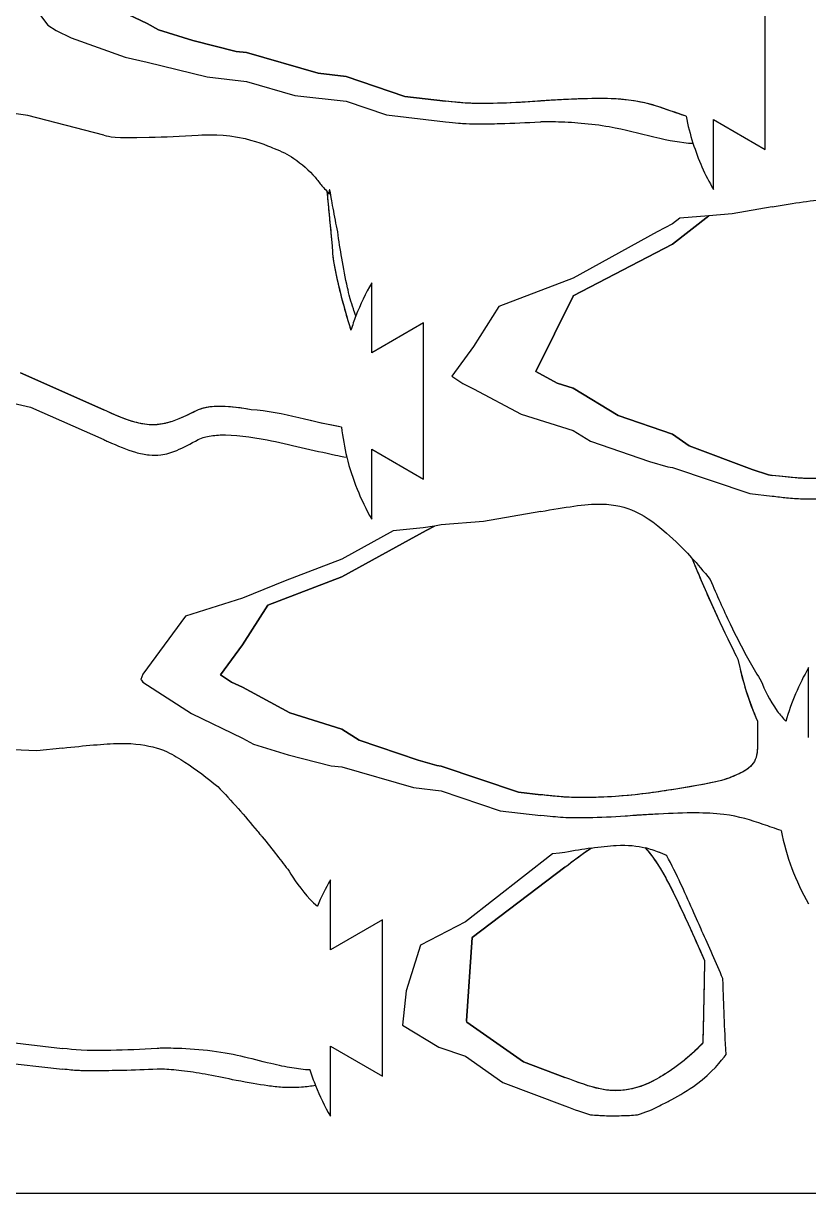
# Model space of a CAD drawing. Header units: millimetres. Extents: x 0 to 300, y -300 to 0.
# Drawn here: x 151.9 to 235, y -300 to -176.2 of the extents above; entities that cross this region are included whole.
import ezdxf

# ---------------------------------------------------------------- set-up
doc = ezdxf.new("R2010")
doc.units = ezdxf.units.MM
doc.layers.get('0').update_dxf_attribs({"linetype": 'CONTINUOUS'})

msp = doc.modelspace()

# ---------------------------------------------------------------- linework, layer by layer
for p, q in [((151.35, -172.15), (154.51, -176.34)), ((230.46, -189.51), (230.46, -172.96)), ((159.66, -173.6), (165.04, -176.19)), ((165.04, -176.19), (159.66, -173.6)), ((154.51, -176.34), (155.42, -176.93)), ((155.42, -176.93), (157, -177.69)), ((165.04, -176.19), (166.23, -176.83)), ((166.23, -176.83), (165.04, -176.19)), ((166.23, -176.83), (169.88, -177.98)), ((169.88, -177.98), (166.23, -176.83)), ((157, -177.69), (162.72, -179.73)), ((169.88, -177.98), (174.45, -179.12)), ((174.45, -179.12), (169.88, -177.98)), ((174.45, -179.12), (175.56, -179.25)), ((175.56, -179.25), (174.45, -179.12)), ((175.56, -179.25), (183.15, -181.44)), ((183.15, -181.44), (175.56, -179.25)), ((162.72, -179.73), (165.04, -180.25)), ((165.04, -180.25), (171.38, -181.83)), ((171.38, -181.83), (175.56, -182.3)), ((183.15, -181.44), (186.09, -181.78)), ((186.09, -181.78), (183.15, -181.44)), ((186.09, -181.78), (192.32, -183.89)), ((192.32, -183.89), (186.09, -181.78)), ((175.56, -182.3), (180.68, -183.78)), ((180.68, -183.78), (186.09, -184.41)), ((186.09, -184.41), (190.36, -185.85)), ((192.32, -183.89), (196.62, -184.38)), ((196.62, -184.38), (192.32, -183.89)), ((152.4, -185.92), (149.92, -185.56)), ((160.45, -187.99), (152.4, -185.92)), ((190.36, -185.85), (196.62, -186.57)), ((224.97, -193.74), (224.97, -186.34)), ((224.97, -186.34), (230.46, -189.51)), ((231.17, -195.58), (226.95, -196.31)), ((224.48, -196.52), (220.64, -199.52)), ((220.64, -199.52), (224.48, -196.52)), ((221.4, -196.78), (220.64, -197.38)), ((224.48, -196.52), (221.4, -196.78)), ((226.95, -196.31), (224.48, -196.52)), ((220.64, -197.38), (219.03, -198.22)), ((219.03, -198.22), (210.11, -203.13)), ((220.64, -199.52), (210.13, -205)), ((210.13, -205), (220.64, -199.52)), ((188.8, -211.02), (188.8, -203.62)), ((210.11, -203.13), (202.27, -206.12)), ((210.11, -205.04), (206.17, -213)), ((206.17, -213), (210.11, -205.04)), ((210.13, -205), (210.11, -205.04)), ((210.11, -205.04), (210.13, -205)), ((202.27, -206.12), (199.59, -210.34)), ((194.3, -207.85), (188.8, -211.02)), ((194.3, -224.4), (194.3, -207.85)), ((199.59, -210.34), (197.27, -213.5)), ((206.17, -213), (208.44, -214.22)), ((208.44, -214.22), (206.17, -213)), ((151.62, -213.14), (160.45, -217.07)), ((160.45, -217.07), (151.62, -213.14)), ((197.27, -213.5), (198.45, -214.27)), ((208.44, -214.22), (210.11, -214.75)), ((210.11, -214.75), (208.44, -214.22)), ((198.45, -214.27), (199.59, -214.82)), ((199.59, -214.82), (204.61, -217.52)), ((210.11, -214.75), (214.89, -217.66)), ((214.89, -217.66), (210.11, -214.75)), ((149.92, -216.13), (152.7, -216.76)), ((152.7, -216.76), (160.45, -220.21)), ((204.61, -217.52), (210.11, -219.26)), ((214.89, -217.66), (220.64, -219.63)), ((220.64, -219.63), (214.89, -217.66)), ((210.11, -219.26), (211.97, -220.39)), ((211.97, -220.39), (218.19, -222.52)), ((220.64, -219.63), (222.41, -220.88)), ((222.41, -220.88), (220.64, -219.63)), ((188.8, -228.62), (188.8, -221.22)), ((188.8, -221.22), (194.3, -224.4)), ((222.41, -220.88), (229.08, -223.37)), ((229.08, -223.37), (222.41, -220.88)), ((218.19, -222.52), (220.16, -223.09)), ((220.16, -223.09), (220.64, -223.15)), ((220.64, -223.15), (228.82, -225.92)), ((229.08, -223.37), (230.78, -223.95)), ((230.78, -223.95), (229.08, -223.37)), ((230.78, -223.95), (231.17, -223.99)), ((231.17, -223.99), (230.78, -223.95)), ((228.82, -225.92), (231.17, -226.18)), ((206.69, -227.82), (200.65, -228.86)), ((200.65, -228.86), (196.17, -229.24)), ((194.55, -229.82), (185.64, -234.74)), ((185.64, -234.74), (194.55, -229.82)), ((191.07, -229.87), (185.64, -232.86)), ((194.24, -229.55), (191.07, -229.87)), ((195.45, -229.36), (194.24, -229.55)), ((195.45, -229.36), (194.55, -229.82)), ((194.55, -229.82), (195.45, -229.36)), ((196.17, -229.24), (195.45, -229.36)), ((185.64, -232.86), (179.64, -235.14)), ((179.64, -235.14), (175.11, -236.98)), ((185.64, -234.74), (177.79, -237.72)), ((177.79, -237.72), (185.64, -234.74)), ((175.11, -236.98), (169.1, -238.89)), ((177.79, -237.72), (175.11, -241.94)), ((175.11, -241.94), (177.79, -237.72)), ((169.1, -238.89), (164.59, -245.04)), ((175.11, -241.94), (172.79, -245.11)), ((172.79, -245.11), (175.11, -241.94)), ((164.59, -245.04), (164.37, -245.58)), ((172.79, -245.11), (173.97, -245.87)), ((173.97, -245.87), (172.79, -245.11)), ((235.04, -251.74), (235.04, -244.34)), ((164.37, -245.58), (164.44, -245.67)), ((164.44, -245.67), (164.59, -245.86)), ((164.59, -245.86), (169.73, -249.2)), ((173.97, -245.87), (175.11, -246.42)), ((175.11, -246.42), (173.97, -245.87)), ((175.11, -246.42), (180.13, -249.12)), ((180.13, -249.12), (175.11, -246.42)), ((169.73, -249.2), (175.11, -251.79)), ((180.13, -249.12), (185.64, -250.86)), ((185.64, -250.86), (180.13, -249.12)), ((185.64, -250.86), (187.49, -252)), ((187.49, -252), (185.64, -250.86)), ((175.11, -251.79), (176.3, -252.43)), ((176.3, -252.43), (179.95, -253.58)), ((187.49, -252), (193.71, -254.13)), ((193.71, -254.13), (187.49, -252)), ((153.37, -253.14), (148.18, -252.92)), ((156.08, -252.85), (153.37, -253.14)), ((179.95, -253.58), (184.52, -254.72)), ((184.52, -254.72), (185.64, -254.85)), ((185.64, -254.85), (193.22, -257.04)), ((193.71, -254.13), (195.69, -254.7)), ((195.69, -254.7), (193.71, -254.13)), ((195.69, -254.7), (196.17, -254.75)), ((196.17, -254.75), (195.69, -254.7)), ((196.17, -254.75), (204.35, -257.52)), ((204.35, -257.52), (196.17, -254.75)), ((193.22, -257.04), (196.17, -257.38)), ((196.17, -257.38), (202.39, -259.49)), ((204.35, -257.52), (206.69, -257.79)), ((206.69, -257.79), (204.35, -257.52)), ((202.39, -259.49), (206.69, -259.98)), ((207.92, -264.05), (198.72, -271.23)), ((208.67, -263.99), (207.92, -264.05)), ((209.25, -263.89), (208.67, -263.99)), ((209.25, -265.45), (199.44, -272.9)), ((199.44, -272.9), (209.25, -265.45)), ((184.43, -274.21), (184.43, -266.81)), ((189.93, -271.03), (184.43, -274.21)), ((189.93, -287.58), (189.93, -271.03)), ((198.72, -271.23), (193.96, -273.71)), ((199.44, -272.9), (198.85, -281.72)), ((198.85, -281.72), (199.44, -272.9)), ((193.96, -273.71), (192.46, -278.56)), ((192.46, -278.56), (192.06, -282.16)), ((192.06, -282.16), (195.89, -284.5)), ((198.85, -281.72), (198.88, -281.85)), ((198.88, -281.85), (198.85, -281.72)), ((198.88, -281.85), (204.86, -286.07)), ((204.86, -286.07), (198.88, -281.85)), ((149.83, -283.92), (156.08, -284.64)), ((184.43, -291.81), (184.43, -284.41)), ((184.43, -284.41), (189.93, -287.58)), ((195.89, -284.5), (198.72, -285.47)), ((147.87, -285.89), (156.08, -286.83)), ((198.72, -285.47), (202.68, -288.26)), ((204.86, -286.07), (209.25, -287.71)), ((209.25, -287.71), (204.86, -286.07)), ((202.68, -288.26), (209.25, -290.72))]:
    msp.add_line(p, q)
msp.add_lwpolyline([(0, 0), (300, 0), (300, -300), (0, -300)], close=True)
for centre, start, end in [((246.62, -181.24), 190.9322, 197.7186), ((246.62, -181.24), 190.9322, 197.7186), ((246.62, -181.24), 197.7186, 210), ((210.45, -216.12), 150, 158.8755), ((210.45, -216.12), 158.8755, 162.5593), ((210.45, -216.12), 158.8755, 162.5593), ((210.45, -216.12), 186.341, 193.781), ((210.45, -216.12), 186.341, 193.781), ((210.45, -216.12), 193.781, 210), ((256.69, -256.84), 150, 164.1773), ((256.69, -256.84), 190.9322, 210), ((206.08, -279.31), 150, 157.1007), ((206.08, -279.31), 197.7186, 201.7342), ((206.08, -279.31), 201.7342, 210)]:
    msp.add_arc(centre, 25, start, end)
for points, knots in [([(206.62, -184.38), (206.26, -184.41), (205.9, -184.44), (204.25, -184.55), (202.88, -184.61), (201.17, -184.64), (200.66, -184.64), (199.78, -184.64), (199.38, -184.63), (198.24, -184.56), (197.61, -184.49), (196.62, -184.38)], [-1.319525, -1.319525, -1.319525, -1.319525, -1.177006, -1.177006, -0.662919, -0.662919, -0.461863, -0.461863, -0.299113, -0.299113, 0, 0, 0, 0]), ([(206.62, -184.38), (204.93, -184.52), (203.17, -184.6), (199.21, -184.68), (198.26, -184.57), (196.62, -184.38)], [0, 0, 0, 0, 0.507182, 0.507182, 1.30388, 1.30388, 1.30388, 1.30388]), ([(222.07, -185.98), (219.83, -185.27), (218.27, -184.45), (213.87, -184.09), (212.49, -184.1), (209.81, -184.19), (207.77, -184.28), (206.62, -184.38)], [0, 0, 0, 0, 0.704326, 0.704326, 0.996144, 0.996144, 1.219104, 1.219104, 1.219104, 1.219104]), ([(222.07, -185.98), (221.42, -185.78), (220.78, -185.55), (218.87, -184.88), (217.65, -184.49), (215, -184.16), (214, -184.12), (211.82, -184.11), (210.51, -184.16), (208.59, -184.26), (207.89, -184.3), (207.32, -184.33), (207.22, -184.34), (206.82, -184.36), (206.73, -184.37), (206.62, -184.38)], [-0.6930341, -0.6930341, -0.6930341, -0.6930341, -0.593084, -0.593084, -0.3809037, -0.3809037, -0.2572856, -0.2572856, -0.1023095, -0.1023095, -0.0461081, -0.0461081, -0.0344819, -0.0344819, 0, 0, 0, 0]), ([(196.62, -186.57), (197.17, -186.63), (197.58, -186.68), (198.26, -186.74), (198.53, -186.76), (199.24, -186.78), (199.71, -186.79), (200.83, -186.79), (201.63, -186.78), (203.75, -186.73), (205.18, -186.67), (206.62, -186.57)], [-0.9911679, -0.9911679, -0.9911679, -0.9911679, -0.8728452, -0.8728452, -0.7876009, -0.7876009, -0.6583219, -0.6583219, -0.4332038, -0.4332038, 0, 0, 0, 0]), ([(206.62, -186.57), (206.78, -186.56), (207.16, -186.53), (209.11, -186.58), (210.07, -186.63), (211.97, -186.79), (212.94, -186.91), (215.64, -187.39), (217.09, -187.79), (218.67, -188.18)], [-1.362723, -1.362723, -1.362723, -1.362723, -1.032436, -1.032436, -0.775061, -0.775061, -0.48832, -0.48832, 0, 0, 0, 0]), ([(160.45, -187.99), (161.11, -188.16), (161.4, -188.29), (166.99, -188.18), (168.57, -188.11), (170.45, -187.99)], [-1.794423, -1.794423, -1.794423, -1.794423, -0.564508, -0.564508, 0, 0, 0, 0]), ([(170.45, -187.99), (171.3, -187.94), (173.14, -187.82), (176.94, -188.72), (178.13, -189.25), (178.49, -189.41)], [-0.292316, -0.292316, -0.292316, -0.292316, -0.1167225, -0.1167225, 0, 0, 0, 0]), ([(178.49, -189.41), (179.23, -189.67), (179.91, -190.02), (181.39, -191.02), (182.19, -191.73), (182.8, -192.44)], [-0.4964859, -0.4964859, -0.4964859, -0.4964859, -0.2811973, -0.2811973, 0, 0, 0, 0]), ([(182.8, -192.44), (183.06, -192.74), (183.3, -193.08), (183.77, -193.64), (183.89, -193.72), (184.05, -193.91)], [-0.2211704, -0.2211704, -0.2211704, -0.2211704, -0.1207289, -0.1207289, -0.022808, -0.022808, -0.022808, -0.022808]), ([(184.05, -193.91), (184.09, -194.27), (184.12, -194.6), (184.2, -195.43), (184.23, -195.75), (184.34, -196.91), (184.41, -197.62), (184.54, -198.81), (184.58, -199.27), (184.63, -199.7)], [-0.5692714, -0.5692714, -0.5692714, -0.5692714, -0.46706, -0.46706, -0.355256, -0.355256, -0.1310743, -0.1310743, 0, 0, 0, 0]), ([(184.05, -193.91), (184.14, -194.81), (184.23, -195.76), (184.43, -197.82), (184.53, -198.79), (184.63, -199.7)], [0.0051752, 0.0051752, 0.0051752, 0.0051752, 0.2760138, 0.2760138, 0.5262379, 0.5262379, 0.5262379, 0.5262379]), ([(184.38, -193.78), (184.38, -193.78), (184.37, -193.78), (184.36, -193.78), (184.35, -193.78), (184.34, -193.78), (184.34, -193.78), (184.33, -193.78), (184.32, -193.79), (184.32, -193.8), (184.31, -193.81), (184.29, -193.86), (184.29, -193.95), (184.29, -194.07), (184.29, -194.11), (184.29, -194.17), (184.29, -194.18), (184.29, -194.2), (184.29, -194.21), (184.29, -194.22), (184.28, -194.22), (184.28, -194.22), (184.28, -194.22), (184.28, -194.22), (184.28, -194.22), (184.28, -194.22), (184.28, -194.22), (184.27, -194.22), (184.27, -194.22), (184.27, -194.22), (184.26, -194.22), (184.25, -194.2), (184.24, -194.19), (184.22, -194.15), (184.2, -194.11), (184.18, -194.07)], [-0.1129833, -0.1129833, -0.1129833, -0.1129833, -0.1083059, -0.1083059, -0.1045969, -0.1045969, -0.1014327, -0.1014327, -0.097582, -0.097582, -0.0915817, -0.0915817, -0.0619186, -0.0619186, -0.0441596, -0.0441596, -0.036426, -0.036426, -0.0312925, -0.0312925, -0.0289782, -0.0289782, -0.0277138, -0.0277138, -0.0267528, -0.0267528, -0.0257195, -0.0257195, -0.0241855, -0.0241855, -0.0197763, -0.0197763, -0.0125762, -0.0125762, 0, 0, 0, 0]), ([(185.2, -198.22), (185.04, -197.39), (184.88, -196.56), (184.53, -194.79), (184.52, -194.74), (184.38, -193.78)], [-0.5424113, -0.5424113, -0.5424113, -0.5424113, -0.2890112, -0.2890112, 0, 0, 0, 0]), ([(231.17, -195.58), (233.55, -195.17), (235.54, -194.83), (238.94, -194.79), (240, -195.1), (241.17, -195.58)], [-0.7529251, -0.7529251, -0.7529251, -0.7529251, -0.3794926, -0.3794926, 0, 0, 0, 0]), ([(186.25, -204.14), (186.01, -203.11), (185.81, -202.05), (185.48, -200.09), (185.33, -199.14), (185.2, -198.22)], [-0.5866673, -0.5866673, -0.5866673, -0.5866673, -0.2786918, -0.2786918, 0, 0, 0, 0]), ([(184.63, -199.7), (184.63, -200.32), (184.64, -200.65), (184.99, -202.65), (185.23, -203.69), (185.77, -205.84), (186.17, -207.28), (186.6, -208.63)], [-1.1921511, -1.1921511, -1.1921511, -1.1921511, -0.8631328, -0.8631328, -0.5751069, -0.5751069, -0.1933564, -0.1933564, -0.1933564, -0.1933564]), ([(184.63, -199.7), (184.63, -200.19), (184.64, -201.08), (185.55, -205.1), (186.08, -207.02), (186.6, -208.63)], [0, 0, 0, 0, 0.1474624, 0.1474624, 0.250857, 0.250857, 0.250857, 0.250857]), ([(187.13, -207.11), (187.04, -206.86), (186.94, -206.61), (186.74, -206.02), (186.63, -205.66), (186.38, -204.77), (186.31, -204.41), (186.25, -204.14)], [-0.1790041, -0.1790041, -0.1790041, -0.1790041, -0.1394405, -0.1394405, -0.0841209, -0.0841209, 0, 0, 0, 0]), ([(176.06, -217.05), (174.66, -216.8), (173, -216.59), (171.09, -216.83), (170.73, -216.95), (170.45, -217.07)], [-0.3058998, -0.3058998, -0.3058998, -0.3058998, -0.0929169, -0.0929169, 0, 0, 0, 0]), ([(176.06, -217.05), (175.04, -216.87), (173.9, -216.71), (172.37, -216.69), (171.86, -216.72), (170.88, -216.89), (170.71, -216.96), (170.45, -217.07)], [0, 0, 0, 0, 0.3113172, 0.3113172, 0.4565154, 0.4565154, 0.6085295, 0.6085295, 0.6085295, 0.6085295]), ([(170.45, -217.07), (169.68, -217.42), (169.02, -217.75), (167.91, -218.21), (167.44, -218.38), (166.37, -218.63), (165.82, -218.67), (164.65, -218.59), (164.07, -218.46), (162.53, -218), (161.52, -217.55), (160.45, -217.07)], [-1.16878, -1.16878, -1.16878, -1.16878, -0.929421, -0.929421, -0.755532, -0.755532, -0.556416, -0.556416, -0.352722, -0.352722, 0, 0, 0, 0]), ([(170.45, -217.07), (168.8, -217.82), (167.59, -218.51), (165.39, -218.68), (164.66, -218.6), (162.78, -218.11), (161.66, -217.61), (160.45, -217.07)], [0, 0, 0, 0, 0.542149, 0.542149, 0.804468, 0.804468, 1.167248, 1.167248, 1.167248, 1.167248]), ([(185.6, -218.88), (184.28, -218.68), (182.75, -218.28), (179.45, -217.52), (177.72, -217.17), (176.06, -217.05)], [0, 0, 0, 0, 0.4002976, 0.4002976, 0.7922532, 0.7922532, 0.7922532, 0.7922532]), ([(160.45, -220.21), (160.6, -220.28), (160.74, -220.34), (161.91, -220.86), (162.88, -221.27), (164.28, -221.68), (164.77, -221.78), (165.66, -221.87), (166.06, -221.87), (167.07, -221.75), (167.61, -221.58), (168.89, -221.05), (169.6, -220.65), (170.45, -220.21)], [-1.250819, -1.250819, -1.250819, -1.250819, -1.200667, -1.200667, -0.839199, -0.839199, -0.658425, -0.658425, -0.507293, -0.507293, -0.286479, -0.286479, 0, 0, 0, 0]), ([(170.45, -220.21), (170.67, -220.1), (170.82, -220.03), (171.72, -219.8), (172.26, -219.74), (174.26, -219.66), (176.01, -219.91), (180.07, -220.69), (182.63, -221.35), (184.96, -221.85)], [-1.581097, -1.581097, -1.581097, -1.581097, -1.42786, -1.42786, -1.2463, -1.2463, -0.714558, -0.714558, 0, 0, 0, 0]), ([(241.17, -223.99), (240.27, -224.11), (239.38, -224.2), (237.91, -224.29), (237.31, -224.32), (236.44, -224.34), (236.14, -224.34), (235.58, -224.34), (235.32, -224.34), (234.68, -224.32), (234.32, -224.3), (233.13, -224.22), (232.29, -224.12), (231.17, -223.99)], [-1.351244, -1.351244, -1.351244, -1.351244, -0.976046, -0.976046, -0.733166, -0.733166, -0.608047, -0.608047, -0.498481, -0.498481, -0.340338, -0.340338, 0, 0, 0, 0]), ([(241.17, -223.99), (239.11, -224.27), (237.37, -224.33), (234.42, -224.36), (233.22, -224.23), (231.17, -223.99)], [0, 0, 0, 0, 0.623138, 0.623138, 1.765647, 1.765647, 1.765647, 1.765647]), ([(231.17, -226.18), (231.75, -226.25), (232.24, -226.31), (233.28, -226.41), (233.81, -226.45), (234.85, -226.49), (235.29, -226.49), (236.41, -226.49), (237.13, -226.47), (238.92, -226.39), (240.04, -226.3), (241.17, -226.18)], [-1.001608, -1.001608, -1.001608, -1.001608, -0.864631, -0.864631, -0.682872, -0.682872, -0.549577, -0.549577, -0.33929, -0.33929, 0, 0, 0, 0]), ([(206.69, -227.82), (209.26, -227.37), (211.35, -227.01), (214.64, -227.05), (215.62, -227.36), (216.69, -227.82)], [-0.7470824, -0.7470824, -0.7470824, -0.7470824, -0.3488645, -0.3488645, 0, 0, 0, 0]), ([(216.69, -227.82), (216.97, -227.94), (217.96, -228.37), (220.47, -230.5), (221.46, -231.42), (222.66, -232.71)], [-2.527874, -2.527874, -2.527874, -2.527874, -1.005337, -1.005337, -0.340783, -0.340783, -0.340783, -0.340783]), ([(222.66, -232.71), (223.28, -234.19), (224.04, -235.99), (225.71, -239.69), (226.64, -241.65), (227.56, -243.44)], [0.108273, 0.108273, 0.108273, 0.108273, 0.5256422, 0.5256422, 1.0264052, 1.0264052, 1.0264052, 1.0264052]), ([(222.66, -232.71), (223.25, -234.13), (224.01, -235.92), (225.66, -239.6), (226.62, -241.6), (227.56, -243.44)], [0.1048685, 0.1048685, 0.1048685, 0.1048685, 0.48217, 0.48217, 0.9699482, 0.9699482, 0.9699482, 0.9699482]), ([(224.64, -235.03), (225.34, -236.68), (225.98, -238.14), (227.41, -241.11), (228.11, -242.47), (229.23, -244.46), (229.62, -245.13), (230.02, -245.77)], [-1.195355, -1.195355, -1.195355, -1.195355, -0.680964, -0.680964, -0.225985, -0.225985, 0, 0, 0, 0]), ([(227.56, -243.44), (227.82, -244.66), (228.08, -245.69), (228.78, -247.9), (229.18, -248.98), (229.63, -249.99)], [0, 0, 0, 0, 0.3733733, 0.3733733, 0.7332183, 0.7332183, 0.7332183, 0.7332183]), ([(227.56, -243.44), (227.81, -244.64), (228.07, -245.64), (228.76, -247.86), (229.17, -248.96), (229.63, -249.99)], [0, 0, 0, 0, 0.3656756, 0.3656756, 0.7319533, 0.7319533, 0.7319533, 0.7319533]), ([(230.02, -245.77), (230.36, -246.62), (230.9, -247.8), (232.01, -249.31), (232.31, -249.68), (232.64, -250.02)], [-0.6306185, -0.6306185, -0.6306185, -0.6306185, -0.2133119, -0.2133119, -0.073563, -0.073563, -0.073563, -0.073563]), ([(229.63, -249.99), (229.63, -250.39), (229.61, -250.67), (229.63, -252.1), (229.65, -252.64), (229.58, -253.46), (229.52, -253.78), (229.28, -254.34), (229.11, -254.58), (228.59, -255.08), (228.21, -255.33), (227.16, -255.82), (226.53, -256.06), (225.81, -256.29)], [0, 0, 0, 0, 0.1198045, 0.1198045, 0.2184847, 0.2184847, 0.2901808, 0.2901808, 0.3568309, 0.3568309, 0.4373568, 0.4373568, 0.5196806, 0.5196806, 0.5196806, 0.5196806]), ([(229.63, -249.99), (229.63, -250.63), (229.62, -251.28), (229.64, -252.57), (229.64, -253.12), (229.47, -253.92), (229.36, -254.2), (229.01, -254.69), (228.8, -254.9), (227.94, -255.51), (227.08, -255.88), (225.81, -256.29)], [0, 0, 0, 0, 0.1938419, 0.1938419, 0.387154, 0.387154, 0.5090018, 0.5090018, 0.619143, 0.619143, 0.839405, 0.839405, 0.839405, 0.839405]), ([(156.08, -252.85), (158.46, -252.6), (160.44, -252.39), (163.85, -252.34), (164.93, -252.53), (166.08, -252.85)], [-0.701233, -0.701233, -0.701233, -0.701233, -0.3582891, -0.3582891, 0, 0, 0, 0]), ([(166.08, -252.85), (166.24, -252.89), (166.58, -252.99), (167.79, -253.56), (168.45, -253.95), (170.2, -255.1), (171.44, -256.04), (172.51, -256.92)], [-0.8169533, -0.8169533, -0.8169533, -0.8169533, -0.6249963, -0.6249963, -0.4171105, -0.4171105, 0, 0, 0, 0]), ([(225.81, -256.29), (224.19, -256.65), (222.22, -257.01), (219.67, -257.41), (218.75, -257.54), (217.35, -257.72), (216.97, -257.76), (216.69, -257.79)], [0, 0, 0, 0, 0.4975657, 0.4975657, 0.7613193, 0.7613193, 0.9074272, 0.9074272, 0.9074272, 0.9074272]), ([(225.81, -256.29), (224.32, -256.62), (222.53, -256.95), (218.84, -257.55), (217.47, -257.7), (216.69, -257.79)], [0, 0, 0, 0, 0.459411, 0.459411, 1.108558, 1.108558, 1.108558, 1.108558]), ([(172.51, -256.92), (173.93, -258.4), (175.41, -260.07), (176.8, -261.75), (176.91, -261.88), (177.02, -262.01)], [-0.8237355, -0.8237355, -0.8237355, -0.8237355, -0.4248275, -0.4248275, -0.3902199, -0.3902199, -0.3902199, -0.3902199]), ([(216.69, -257.79), (215.57, -257.91), (214.44, -257.99), (212.65, -258.07), (211.93, -258.09), (210.82, -258.1), (210.37, -258.09), (209.34, -258.05), (208.81, -258.01), (207.76, -257.91), (207.27, -257.85), (206.69, -257.79)], [0, 0, 0, 0, 0.33929, 0.33929, 0.549577, 0.549577, 0.682872, 0.682872, 0.864631, 0.864631, 1.001608, 1.001608, 1.001608, 1.001608]), ([(216.69, -257.79), (214.76, -257.99), (213.05, -258.07), (209.62, -258.12), (208.56, -258), (206.69, -257.79)], [0, 0, 0, 0, 0.583155, 0.583155, 1.512026, 1.512026, 1.512026, 1.512026]), ([(216.69, -259.98), (216.33, -260.01), (215.98, -260.04), (214.32, -260.15), (212.95, -260.21), (211.25, -260.24), (210.73, -260.24), (209.86, -260.24), (209.46, -260.23), (208.32, -260.16), (207.68, -260.09), (206.69, -259.98)], [-1.319525, -1.319525, -1.319525, -1.319525, -1.177006, -1.177006, -0.662919, -0.662919, -0.461863, -0.461863, -0.299113, -0.299113, 0, 0, 0, 0]), ([(232.15, -261.58), (231.5, -261.38), (230.86, -261.15), (228.95, -260.48), (227.73, -260.09), (225.08, -259.76), (224.08, -259.72), (221.89, -259.71), (220.58, -259.76), (218.66, -259.86), (217.97, -259.9), (217.4, -259.93), (217.29, -259.94), (216.9, -259.96), (216.81, -259.97), (216.69, -259.98)], [-0.6930341, -0.6930341, -0.6930341, -0.6930341, -0.593084, -0.593084, -0.3809037, -0.3809037, -0.2572856, -0.2572856, -0.1023095, -0.1023095, -0.0461081, -0.0461081, -0.0344819, -0.0344819, 0, 0, 0, 0]), ([(177.02, -262.01), (177.08, -262.09), (177.15, -262.17), (178.32, -263.6), (179.3, -264.89), (180.05, -265.87)], [-0.3923364, -0.3923364, -0.3923364, -0.3923364, -0.369942, -0.369942, 0, 0, 0, 0]), ([(209.25, -265.45), (210.16, -264.76), (211.01, -264.11), (211.88, -263.53), (211.96, -263.48), (212.03, -263.43)], [-0.4274043, -0.4274043, -0.4274043, -0.4274043, -0.1801908, -0.1801908, -0.1563448, -0.1563448, -0.1563448, -0.1563448]), ([(209.25, -265.45), (210.04, -264.85), (210.78, -264.29), (211.66, -263.67), (211.85, -263.55), (212.03, -263.43)], [0, 0, 0, 0, 0.2974842, 0.2974842, 0.3768664, 0.3768664, 0.3768664, 0.3768664]), ([(212.03, -263.43), (212.99, -263.29), (213.87, -263.19), (215.96, -263.09), (216.9, -263.2), (217.75, -263.41)], [-0.6083596, -0.6083596, -0.6083596, -0.6083596, -0.434205, -0.434205, -0.1626327, -0.1626327, -0.1626327, -0.1626327]), ([(217.75, -263.41), (217.88, -263.55), (218.01, -263.7), (218.51, -264.31), (218.87, -264.85), (219.25, -265.45)], [-0.286227, -0.286227, -0.286227, -0.286227, -0.2127497, -0.2127497, 0, 0, 0, 0]), ([(217.75, -263.41), (217.8, -263.47), (217.85, -263.52), (218.36, -264.1), (218.79, -264.73), (219.25, -265.45)], [0.118044, 0.118044, 0.118044, 0.118044, 0.1386855, 0.1386855, 0.3223256, 0.3223256, 0.3223256, 0.3223256]), ([(220.04, -264.25), (219.88, -264.17), (219.71, -264.08), (219.41, -263.95), (219.31, -263.91), (219.25, -263.89)], [-0.04976471, -0.04976471, -0.04976471, -0.04976471, -0.0219, -0.0219, 0, 0, 0, 0]), ([(225.97, -277.24), (225.28, -275.67), (224.44, -273.76), (223.31, -271.21), (222.25, -268.79), (221.05, -266.24), (220.54, -265.19), (220.04, -264.25)], [-1.660954, -1.660954, -1.660954, -1.660954, -0.848311, -0.848311, -0.318105, -0.318105, 0, 0, 0, 0]), ([(180.05, -265.87), (180.53, -266.65), (181.33, -267.87), (182.52, -269.12), (182.78, -269.36), (183.05, -269.58)], [-0.5390071, -0.5390071, -0.5390071, -0.5390071, -0.1259041, -0.1259041, -0.0231655, -0.0231655, -0.0231655, -0.0231655]), ([(219.25, -265.45), (219.43, -265.74), (219.5, -265.87), (219.88, -266.53), (220.15, -267.03), (221.51, -269.66), (222.85, -272.66), (224.03, -275.34)], [-1.155538, -1.155538, -1.155538, -1.155538, -1.071951, -1.071951, -0.879057, -0.879057, 0, 0, 0, 0]), ([(219.25, -265.45), (219.59, -265.99), (220.22, -267.03), (222.41, -271.68), (223.27, -273.61), (224.03, -275.34)], [0, 0, 0, 0, 0.192398, 0.192398, 0.3042111, 0.3042111, 0.3042111, 0.3042111]), ([(224.03, -275.34), (224.02, -275.94), (224, -276.69), (223.97, -278.26), (223.94, -279.54), (223.9, -281.86), (223.88, -282.52), (223.84, -284.05)], [-0.5212259, -0.5212259, -0.5212259, -0.5212259, -0.4888482, -0.4888482, -0.4582646, -0.4582646, 0, 0, 0, 0]), ([(224.03, -275.34), (224.02, -275.77), (223.93, -280.34), (223.88, -282.59), (223.86, -283.3), (223.84, -284.05)], [0, 0, 0, 0, 0.1301009, 0.1301009, 0.1945198, 0.1945198, 0.1945198, 0.1945198]), ([(226.3, -285.28), (226.23, -283.7), (226.17, -282.56), (226.05, -279.82), (226.02, -279.08), (225.97, -277.24)], [-1.043623, -1.043623, -1.043623, -1.043623, -0.553139, -0.553139, 0, 0, 0, 0]), ([(166.08, -284.64), (164.43, -284.75), (162.76, -284.82), (158.32, -284.9), (157.43, -284.8), (156.08, -284.64)], [0, 0, 0, 0, 0.497117, 0.497117, 1.42005, 1.42005, 1.42005, 1.42005]), ([(178.14, -286.25), (175.94, -285.71), (174.09, -285.17), (170.22, -284.74), (168.94, -284.66), (167.44, -284.62), (166.97, -284.62), (166.34, -284.62), (166.16, -284.64), (166.08, -284.64)], [0, 0, 0, 0, 0.679463, 0.679463, 0.982343, 0.982343, 1.088105, 1.088105, 1.153538, 1.153538, 1.153538, 1.153538]), ([(223.84, -284.05), (223.37, -284.57), (222.72, -285.21), (221.35, -286.33), (220.79, -286.73), (219.77, -287.4), (219.4, -287.62), (219.25, -287.71)], [-0.2348623, -0.2348623, -0.2348623, -0.2348623, -0.1250722, -0.1250722, -0.0527245, -0.0527245, 0, 0, 0, 0]), ([(223.84, -284.05), (223.36, -284.57), (222.66, -285.28), (220.58, -286.93), (219.57, -287.52), (219.25, -287.71)], [0, 0, 0, 0, 0.2125937, 0.2125937, 0.4705653, 0.4705653, 0.4705653, 0.4705653]), ([(219.25, -290.72), (219.51, -290.58), (219.77, -290.45), (220.21, -290.22), (220.39, -290.13), (221.38, -289.6), (222.28, -289.08), (224.84, -287.18), (225.8, -285.97), (226.3, -285.28)], [-0.4639096, -0.4639096, -0.4639096, -0.4639096, -0.4204656, -0.4204656, -0.3910338, -0.3910338, -0.2527316, -0.2527316, 0, 0, 0, 0]), ([(158.9, -287.01), (158.7, -287.01), (158.49, -287), (158.1, -287), (157.91, -286.99), (157.19, -286.96), (156.79, -286.91), (156.08, -286.83)], [-0.3701763, -0.3701763, -0.3701763, -0.3701763, -0.2884138, -0.2884138, -0.2147813, -0.2147813, 0, 0, 0, 0]), ([(159.59, -287.01), (159.46, -287.01), (159.34, -287.01), (159.11, -287.01), (159, -287.01), (158.9, -287.01)], [-0.06893931, -0.06893931, -0.06893931, -0.06893931, -0.03110277, -0.03110277, 0, 0, 0, 0]), ([(166.08, -286.83), (164.85, -286.9), (163.64, -286.94), (161.47, -286.99), (160.48, -287), (159.59, -287.01)], [-0.6141721, -0.6141721, -0.6141721, -0.6141721, -0.2676298, -0.2676298, 0, 0, 0, 0]), ([(174.46, -288.03), (173.45, -287.81), (172.5, -287.6), (170.65, -287.27), (169.82, -287.14), (168.18, -286.93), (167.45, -286.87), (166.44, -286.82), (166.2, -286.83), (166.08, -286.83)], [-0.1901246, -0.1901246, -0.1901246, -0.1901246, -0.1318611, -0.1318611, -0.082634, -0.082634, -0.0364261, -0.0364261, 0, 0, 0, 0]), ([(182.27, -286.92), (181.61, -286.89), (180.99, -286.81), (179.69, -286.59), (178.96, -286.44), (178.14, -286.25)], [0, 0, 0, 0, 0.1968914, 0.1968914, 0.3989542, 0.3989542, 0.3989542, 0.3989542]), ([(182.86, -288.57), (182.4, -288.64), (181.92, -288.71), (180.68, -288.8), (180.02, -288.8), (178.83, -288.72), (178.31, -288.67), (176.81, -288.45), (175.78, -288.26), (174.46, -288.03)], [-1.109742, -1.109742, -1.109742, -1.109742, -0.883691, -0.883691, -0.611541, -0.611541, -0.40153, -0.40153, 0, 0, 0, 0]), ([(219.25, -287.71), (218.28, -288.28), (217.17, -288.79), (215.43, -289.08), (214.94, -289.12), (213.94, -289.09), (213.46, -289.02), (211.87, -288.69), (210.71, -288.25), (209.25, -287.71)], [-1.40462, -1.40462, -1.40462, -1.40462, -0.879024, -0.879024, -0.671759, -0.671759, -0.467349, -0.467349, 0, 0, 0, 0]), ([(219.25, -287.71), (218.29, -288.28), (217.2, -288.77), (214.84, -289.19), (213.86, -289.11), (211.86, -288.69), (210.7, -288.25), (209.25, -287.71)], [0, 0, 0, 0, 0.33395, 0.33395, 0.643488, 0.643488, 1.030292, 1.030292, 1.030292, 1.030292]), ([(211.96, -291.66), (212.24, -291.68), (212.51, -291.7), (213.01, -291.73), (213.23, -291.74), (213.73, -291.76), (214.02, -291.77), (214.61, -291.77), (214.93, -291.76), (215.8, -291.74), (216.38, -291.71), (216.94, -291.66)], [-0.4977098, -0.4977098, -0.4977098, -0.4977098, -0.4150172, -0.4150172, -0.3486368, -0.3486368, -0.2629403, -0.2629403, -0.1699086, -0.1699086, 0, 0, 0, 0])]:
    msp.add_open_spline(points, degree=3, knots=knots)
for points in [[(218.67, -188.18), (220.36, -188.56), (221.5, -188.79), (222.8, -188.85)], [(184.18, -194.07), (184.13, -194.01), (184.09, -193.96), (184.05, -193.91)], [(185.6, -218.88), (182.94, -218.47), (179.39, -217.28), (176.06, -217.05)], [(184.96, -221.85), (185.24, -221.9), (185.75, -222), (186.17, -222.08)], [(222.66, -232.71), (223.27, -233.38), (223.93, -234.14), (224.64, -235.03)], [(212.03, -263.43), (211.17, -263.56), (210.24, -263.72), (209.25, -263.89)], [(219.25, -263.89), (218.74, -263.7), (218.25, -263.54), (217.75, -263.41)], [(209.25, -290.72), (210.28, -291.1), (211.15, -291.43), (211.96, -291.66)], [(216.94, -291.66), (217.74, -291.43), (218.51, -291.1), (219.25, -290.72)]]:
    msp.add_open_spline(points, degree=3)

doc.saveas('drawing.dxf')
